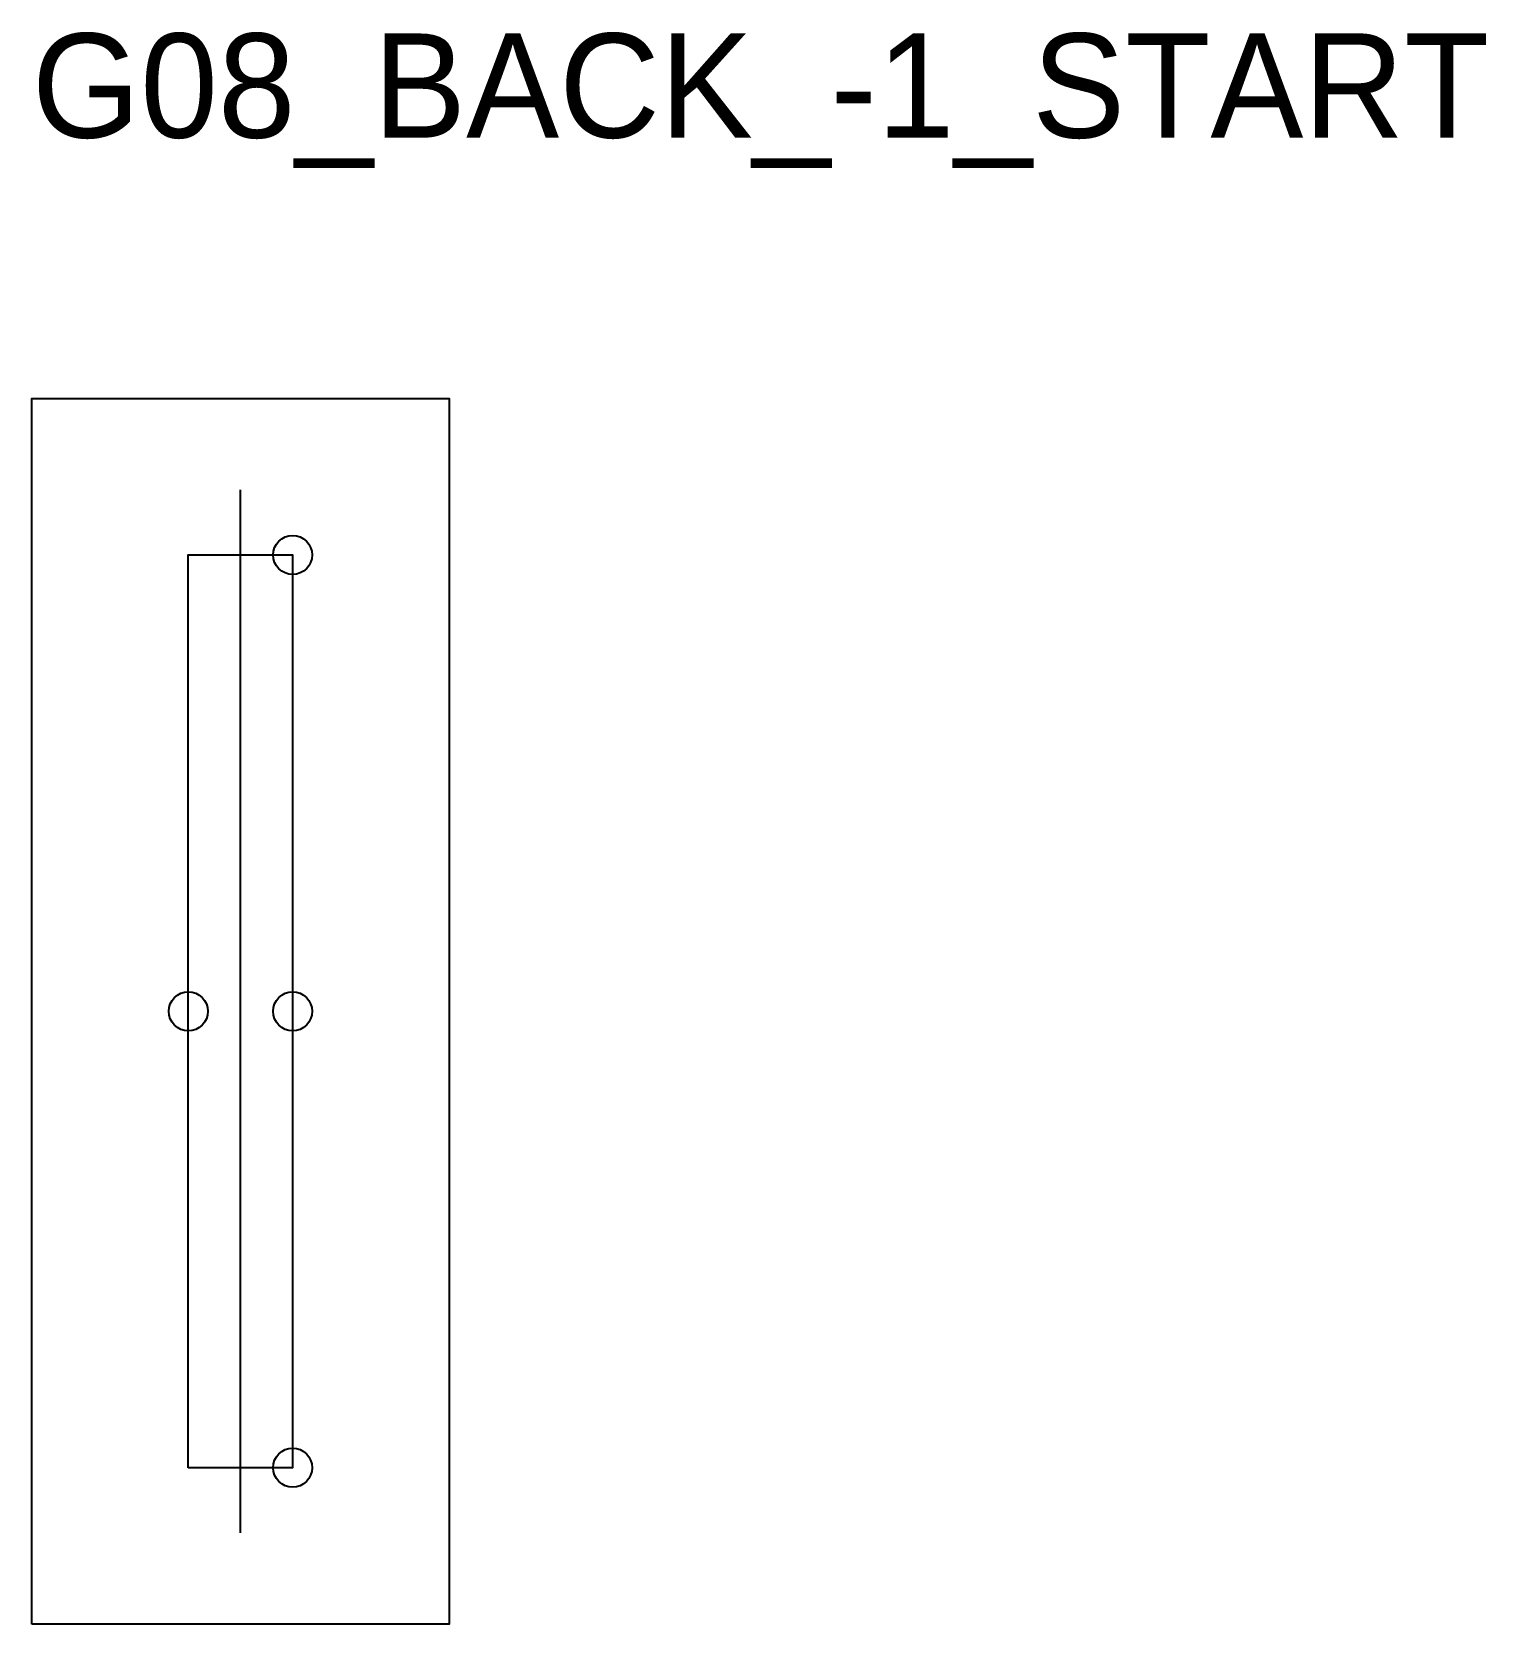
# Model space of a CAD drawing. Header units: millimetres. Extents: x -12 to 100, y -12 to 110.
import ezdxf

# ---------------------------------------------------------------- set-up
doc = ezdxf.new("R2010")
doc.units = ezdxf.units.MM
for name, color, linetype in [('CUT', 1, 'Continuous'), ('GRAIN', 3, 'Continuous'), ('ID', 7, 'Continuous'), ('NOTCH', 2, 'Continuous'), ('SEAM', 5, 'Continuous')]:
    doc.layers.add(name, color=color, linetype=linetype)

msp = doc.modelspace()

# ---------------------------------------------------------------- linework, layer by layer
at = {"layer": 'CUT'}
msp.add_lwpolyline([(-12, -12), (-12, 8.75), (-12, 17.5), (-12, 26.25), (-12, 35), (-12, 43.75), (-12, 52.5), (-12, 61.25), (-12, 82), (20, 82), (20, 61.25), (20, 52.5), (20, 43.75), (20, 35), (20, 26.25), (20, 17.5), (20, 8.75), (20, -12), (-12, -12)], close=True, dxfattribs=at)
at = {"layer": 'GRAIN'}
msp.add_line((4, -5), (4, 75), dxfattribs=at)
at = {"layer": 'NOTCH'}
for centre in [(8, 70), (0, 35), (8, 35), (8, 0)]:
    msp.add_circle(centre, 1.5, dxfattribs=at)
at = {"layer": 'SEAM'}
msp.add_lwpolyline([(0, 0), (0, 8.75), (0, 17.5), (0, 26.25), (0, 35), (0, 43.75), (0, 52.5), (0, 61.25), (0, 70), (8, 70), (8, 61.25), (8, 52.5), (8, 43.75), (8, 35), (8, 26.25), (8, 17.5), (8, 8.75), (8, 0)], close=True, dxfattribs=at)

# ---------------------------------------------------------------- texts
at = {"layer": 'ID'}
msp.add_text('G08_BACK_-1_START', height=8, dxfattribs=at).set_placement((-12, 102))

doc.saveas('drawing.dxf')
